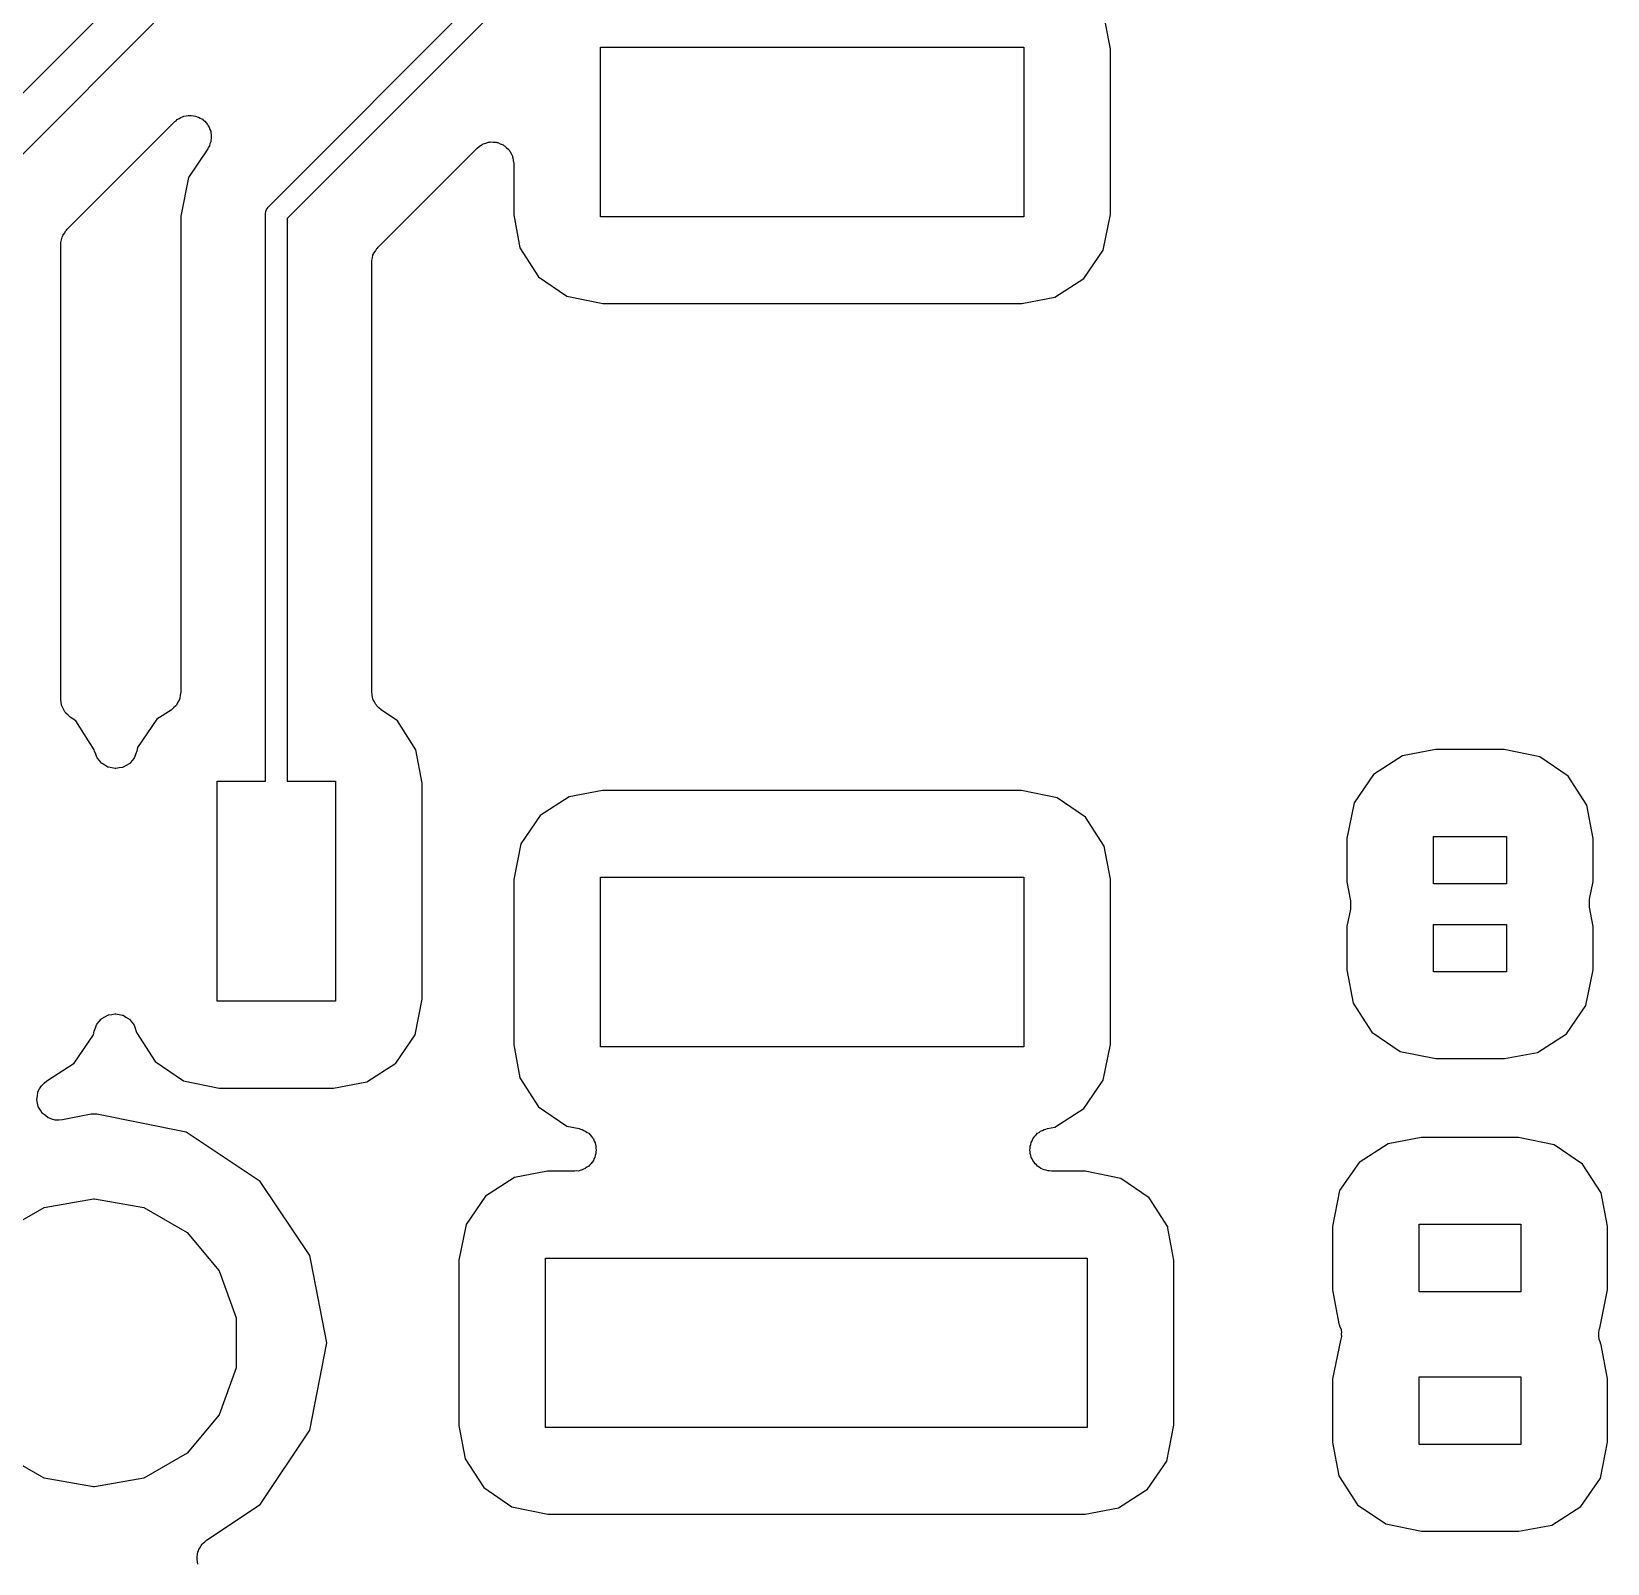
# Model space of a CAD drawing. Extents: x 125.9 to 155.7, y -114.6 to -82.3.
# Drawn here: x 131.58 to 140.89, y -100.49 to -91.44 of the extents above; entities that cross this region are included whole.
import ezdxf

# ---------------------------------------------------------------- set-up
doc = ezdxf.new("R2010")
doc.units = 0
doc.header["$MEASUREMENT"] = 0
doc.layers.add('BLACK', color=7, linetype='CONTINUOUS')

msp = doc.modelspace()

# ---------------------------------------------------------------- linework, layer by layer
at = {"layer": 'Black'}
for p, q in [((131.04, -92.3002), (135.48, -87.8602)), ((135.623, -88.077), (131.257, -92.4426)), ((132.985, -92.4771), (135.657, -89.8051)), ((135.728, -89.9135), (133.094, -92.5483)), ((137.957, -91.5498), (137.92, -91.3535)), ((134.945, -92.538), (134.945, -91.538)), ((134.945, -91.538), (137.445, -91.538)), ((137.445, -91.538), (137.445, -92.538)), ((137.957, -92.5253), (137.957, -91.5498)), ((132.43, -91.9766), (132.438, -91.971)), ((132.438, -91.971), (132.445, -91.964)), ((132.445, -91.964), (132.456, -91.9584)), ((132.456, -91.9584), (132.466, -91.9513)), ((132.466, -91.9513), (132.476, -91.9488)), ((132.476, -91.9488), (132.484, -91.9445)), ((132.484, -91.9445), (132.497, -91.9431)), ((132.497, -91.9431), (132.509, -91.9399)), ((132.509, -91.9399), (132.519, -91.9407)), ((132.519, -91.9407), (132.528, -91.9397)), ((132.528, -91.9397), (132.54, -91.9426)), ((132.54, -91.9426), (132.553, -91.9437)), ((132.553, -91.9437), (132.562, -91.9478)), ((132.562, -91.9478), (132.571, -91.9501)), ((132.571, -91.9501), (132.581, -91.9571)), ((132.581, -91.9571), (132.593, -91.9624)), ((132.593, -91.9624), (132.6, -91.9692)), ((132.6, -91.9692), (132.608, -91.9746)), ((131.794, -92.6125), (132.43, -91.9766)), ((132.608, -91.9746), (132.615, -91.9847)), ((132.615, -91.9847), (132.624, -91.9935)), ((132.624, -91.9935), (132.628, -92.0024)), ((132.628, -92.0024), (132.634, -92.0102)), ((132.634, -92.0102), (132.637, -92.0222)), ((132.637, -92.0222), (132.643, -92.0335)), ((132.643, -92.0335), (132.643, -92.0432)), ((132.643, -92.0432), (132.646, -92.0526)), ((132.646, -92.0526), (132.645, -92.065)), ((132.645, -92.065), (132.646, -92.0775)), ((132.626, -92.1369), (132.512, -92.3073)), ((132.629, -92.128), (132.626, -92.1369)), ((132.635, -92.1201), (132.629, -92.128)), ((132.638, -92.108), (132.635, -92.1201)), ((132.643, -92.0966), (132.638, -92.108)), ((132.644, -92.0869), (132.643, -92.0966)), ((132.646, -92.0775), (132.644, -92.0869)), ((133.631, -92.7182), (134.216, -92.1332)), ((134.216, -92.1332), (134.229, -92.1237)), ((134.229, -92.1237), (134.242, -92.113)), ((134.242, -92.113), (134.247, -92.1111)), ((134.247, -92.1111), (134.252, -92.1079)), ((134.252, -92.1079), (134.268, -92.1036)), ((134.268, -92.1036), (134.283, -92.0979)), ((134.283, -92.0979), (134.289, -92.0979)), ((134.289, -92.0979), (134.294, -92.0965)), ((134.294, -92.0965), (134.311, -92.0979)), ((134.311, -92.0979), (134.328, -92.0979)), ((134.328, -92.0979), (134.333, -92.0998)), ((134.333, -92.0998), (134.338, -92.1003)), ((134.338, -92.1003), (134.353, -92.1073)), ((134.353, -92.1073), (134.369, -92.113)), ((134.369, -92.113), (134.373, -92.1166)), ((134.373, -92.1166), (134.378, -92.119)), ((134.378, -92.119), (134.39, -92.1307)), ((134.39, -92.1307), (134.403, -92.1414)), ((134.403, -92.1414), (134.406, -92.1462)), ((134.406, -92.1462), (134.41, -92.1502)), ((134.41, -92.1502), (134.417, -92.1652)), ((134.417, -92.1652), (134.425, -92.1796)), ((134.425, -92.1796), (134.426, -92.1851)), ((134.426, -92.1851), (134.428, -92.1901)), ((134.428, -92.1901), (134.43, -92.2067)), ((134.43, -92.2067), (134.433, -92.223)), ((134.433, -92.223), (134.433, -92.5262)), ((132.512, -92.3073), (132.466, -92.5345)), ((132.966, -92.522), (132.967, -92.5192)), ((132.966, -95.87), (132.966, -92.522)), ((132.967, -92.5165), (132.969, -92.5085)), ((132.967, -92.5192), (132.967, -92.5165)), ((132.969, -92.5085), (132.97, -92.5003)), ((132.97, -92.5003), (132.972, -92.4979)), ((132.972, -92.4952), (132.977, -92.4884)), ((132.972, -92.4979), (132.972, -92.4952)), ((132.977, -92.4884), (132.981, -92.4812)), ((132.981, -92.4812), (132.983, -92.4794)), ((132.983, -92.4794), (132.985, -92.4771)), ((134.433, -92.5262), (134.469, -92.7225)), ((137.914, -92.7363), (137.957, -92.5253)), ((131.778, -92.6351), (131.787, -92.6207)), ((131.787, -92.6207), (131.791, -92.6171)), ((131.791, -92.6171), (131.794, -92.6125)), ((132.466, -92.5345), (132.466, -95.344)), ((133.094, -92.5483), (133.094, -95.87)), ((137.445, -92.538), (134.945, -92.538)), ((131.757, -92.6912), (131.762, -92.6752)), ((131.758, -92.6968), (131.757, -92.6912)), ((131.757, -92.7023), (131.758, -92.6968)), ((131.757, -95.3872), (131.757, -92.7023)), ((131.762, -92.6752), (131.765, -92.6589)), ((131.765, -92.6589), (131.767, -92.654)), ((131.767, -92.654), (131.769, -92.6486)), ((131.769, -92.6486), (131.778, -92.6351)), ((133.594, -92.7969), (133.598, -92.7809)), ((133.594, -92.8025), (133.594, -92.7969)), ((133.594, -92.808), (133.594, -92.8025)), ((133.594, -95.3438), (133.594, -92.808)), ((133.598, -92.7809), (133.601, -92.7646)), ((133.601, -92.7646), (133.604, -92.7597)), ((133.604, -92.7597), (133.605, -92.7543)), ((133.605, -92.7543), (133.615, -92.7408)), ((133.615, -92.7408), (133.623, -92.7264)), ((133.623, -92.7264), (133.627, -92.7228)), ((133.627, -92.7228), (133.631, -92.7182)), ((134.469, -92.7225), (134.579, -92.8934)), ((137.8, -92.9034), (137.914, -92.7363)), ((134.579, -92.8934), (134.746, -93.0075)), ((137.629, -93.0133), (137.8, -92.9034)), ((134.746, -93.0075), (134.958, -93.0503)), ((134.958, -93.0503), (137.433, -93.0503)), ((137.433, -93.0503), (137.629, -93.0133)), ((131.76, -95.4042), (131.757, -95.3872)), ((131.762, -95.4215), (131.76, -95.4042)), ((132.449, -95.404), (132.441, -95.4209)), ((132.459, -95.3875), (132.449, -95.404)), ((132.461, -95.3817), (132.459, -95.3844)), ((132.459, -95.3844), (132.459, -95.3875)), ((132.463, -95.3628), (132.461, -95.3817)), ((132.466, -95.344), (132.463, -95.3628)), ((133.597, -95.3608), (133.594, -95.3438)), ((133.598, -95.3781), (133.597, -95.3608)), ((133.6, -95.3824), (133.598, -95.3781)), ((133.601, -95.3872), (133.6, -95.3824)), ((133.61, -95.4022), (133.601, -95.3872)), ((133.617, -95.4178), (133.61, -95.4022)), ((131.764, -95.4258), (131.762, -95.4215)), ((131.765, -95.4306), (131.764, -95.4258)), ((131.773, -95.4456), (131.765, -95.4306)), ((131.781, -95.4612), (131.773, -95.4456)), ((131.784, -95.4646), (131.781, -95.4612)), ((131.787, -95.4688), (131.784, -95.4646)), ((131.8, -95.4799), (131.787, -95.4688)), ((131.812, -95.492), (131.8, -95.4799)), ((131.845, -95.5146), (131.812, -95.492)), ((132.325, -95.5046), (132.21, -95.6717)), ((132.408, -95.4508), (132.325, -95.5046)), ((132.422, -95.4379), (132.408, -95.4508)), ((132.437, -95.4257), (132.422, -95.4379)), ((132.438, -95.423), (132.437, -95.4257)), ((132.441, -95.4209), (132.438, -95.423)), ((133.621, -95.4212), (133.617, -95.4178)), ((133.623, -95.4254), (133.621, -95.4212)), ((133.636, -95.4366), (133.623, -95.4254)), ((133.649, -95.4487), (133.636, -95.4366)), ((133.745, -95.5146), (133.649, -95.4487)), ((131.955, -95.6855), (131.845, -95.5146)), ((133.855, -95.6855), (133.745, -95.5146)), ((131.957, -95.6924), (131.955, -95.6855)), ((131.964, -95.7109), (131.957, -95.6924)), ((132.206, -95.6941), (132.199, -95.7125)), ((132.21, -95.6717), (132.206, -95.6941)), ((133.892, -95.8818), (133.855, -95.6855)), ((139.878, -95.6839), (139.682, -95.7209)), ((140.283, -95.6839), (139.878, -95.6839)), ((140.494, -95.7267), (140.283, -95.6839)), ((131.97, -95.7296), (131.964, -95.7109)), ((131.971, -95.7314), (131.97, -95.7296)), ((131.972, -95.7336), (131.971, -95.7314)), ((131.985, -95.7486), (131.972, -95.7336)), ((131.997, -95.7641), (131.985, -95.7486)), ((131.999, -95.7653), (131.997, -95.7641)), ((132.001, -95.7671), (131.999, -95.7653)), ((132.018, -95.7768), (132.001, -95.7671)), ((132.035, -95.7871), (132.018, -95.7768)), ((132.037, -95.7876), (132.035, -95.7871)), ((132.039, -95.7887), (132.037, -95.7876)), ((132.059, -95.7919), (132.039, -95.7887)), ((132.122, -95.7893), (132.102, -95.7922)), ((132.124, -95.7882), (132.122, -95.7893)), ((132.126, -95.7877), (132.124, -95.7882)), ((132.143, -95.7776), (132.126, -95.7877)), ((132.161, -95.7682), (132.143, -95.7776)), ((132.162, -95.7664), (132.161, -95.7682)), ((132.164, -95.7652), (132.162, -95.7664)), ((132.177, -95.75), (132.164, -95.7652)), ((132.19, -95.7352), (132.177, -95.75)), ((132.191, -95.733), (132.19, -95.7352)), ((132.192, -95.7311), (132.191, -95.733)), ((132.199, -95.7125), (132.192, -95.7311)), ((139.682, -95.7209), (139.511, -95.8308)), ((140.661, -95.8408), (140.494, -95.7267)), ((132.078, -95.7959), (132.059, -95.7919)), ((132.081, -95.7955), (132.078, -95.7959)), ((132.083, -95.7959), (132.081, -95.7955)), ((132.102, -95.7922), (132.083, -95.7959)), ((132.68, -97.17), (132.68, -95.87)), ((132.68, -95.87), (132.966, -95.87)), ((133.094, -95.87), (133.38, -95.87)), ((133.38, -95.87), (133.38, -97.17)), ((133.892, -97.1573), (133.892, -95.8818)), ((139.511, -95.8308), (139.396, -95.9979)), ((140.771, -96.0117), (140.661, -95.8408)), ((134.76, -95.9627), (134.589, -96.0726)), ((134.957, -95.9257), (134.76, -95.9627)), ((137.432, -95.9257), (134.957, -95.9257)), ((137.643, -95.9685), (137.432, -95.9257)), ((137.81, -96.0826), (137.643, -95.9685)), ((139.396, -95.9979), (139.354, -96.2089)), ((140.808, -96.208), (140.771, -96.0117)), ((134.589, -96.0726), (134.475, -96.2397)), ((137.92, -96.2535), (137.81, -96.0826)), ((134.475, -96.2397), (134.433, -96.4507)), ((137.957, -96.4498), (137.92, -96.2535)), ((139.354, -96.2089), (139.354, -96.4644)), ((139.866, -96.4762), (139.866, -96.1962)), ((139.866, -96.1962), (140.296, -96.1962)), ((140.296, -96.1962), (140.296, -96.4762)), ((140.808, -96.4635), (140.808, -96.208)), ((134.945, -97.438), (134.945, -96.438)), ((134.945, -96.438), (137.445, -96.438)), ((137.445, -96.438), (137.445, -97.438)), ((134.433, -96.4507), (134.433, -97.4262)), ((137.957, -97.4253), (137.957, -96.4498)), ((139.354, -96.4644), (139.375, -96.5771)), ((140.296, -96.4762), (139.866, -96.4762)), ((140.787, -96.5666), (140.808, -96.4635)), ((139.375, -96.6258), (139.354, -96.7289)), ((139.375, -96.5771), (139.375, -96.5795)), ((139.375, -96.5795), (139.376, -96.5817)), ((139.376, -96.5817), (139.375, -96.6015)), ((139.375, -96.6015), (139.375, -96.6212)), ((139.375, -96.6212), (139.375, -96.6235)), ((139.375, -96.6235), (139.375, -96.6258)), ((140.786, -96.6107), (140.787, -96.5909)), ((140.787, -96.6129), (140.786, -96.6107)), ((140.787, -96.5689), (140.787, -96.5666)), ((140.787, -96.5712), (140.787, -96.5689)), ((140.787, -96.5909), (140.787, -96.5712)), ((140.787, -96.6153), (140.787, -96.6129)), ((140.808, -96.728), (140.787, -96.6153)), ((139.866, -96.9962), (139.866, -96.7162)), ((139.866, -96.7162), (140.296, -96.7162)), ((140.296, -96.7162), (140.296, -96.9962)), ((139.354, -96.7289), (139.354, -96.9844)), ((140.808, -96.9835), (140.808, -96.728)), ((139.354, -96.9844), (139.391, -97.1807)), ((140.296, -96.9962), (139.866, -96.9962)), ((140.766, -97.1945), (140.808, -96.9835)), ((133.38, -97.17), (132.68, -97.17)), ((133.85, -97.3683), (133.892, -97.1573)), ((139.391, -97.1807), (139.501, -97.3516)), ((131.983, -97.29), (131.996, -97.2748)), ((131.996, -97.2748), (131.998, -97.2736)), ((131.998, -97.2736), (131.999, -97.2718)), ((131.999, -97.2718), (132.017, -97.2623)), ((132.017, -97.2623), (132.034, -97.2523)), ((132.034, -97.2523), (132.036, -97.2518)), ((132.036, -97.2518), (132.038, -97.2507)), ((132.038, -97.2507), (132.058, -97.2478)), ((132.058, -97.2478), (132.077, -97.2441)), ((132.077, -97.2441), (132.079, -97.2445)), ((132.079, -97.2445), (132.082, -97.2441)), ((132.082, -97.2441), (132.101, -97.2481)), ((132.101, -97.2481), (132.121, -97.2513)), ((132.121, -97.2513), (132.123, -97.2524)), ((132.123, -97.2524), (132.125, -97.2529)), ((132.125, -97.2529), (132.142, -97.2632)), ((132.142, -97.2632), (132.159, -97.2729)), ((132.159, -97.2729), (132.161, -97.2747)), ((132.161, -97.2747), (132.163, -97.2759)), ((132.163, -97.2759), (132.175, -97.2914)), ((140.651, -97.3616), (140.766, -97.1945)), ((131.835, -97.5354), (131.95, -97.3683)), ((131.95, -97.3683), (131.954, -97.3459)), ((131.954, -97.3459), (131.961, -97.3275)), ((131.961, -97.3275), (131.968, -97.3089)), ((131.968, -97.3089), (131.969, -97.307)), ((131.969, -97.307), (131.97, -97.3048)), ((131.97, -97.3048), (131.983, -97.29)), ((132.175, -97.2914), (132.188, -97.3064)), ((132.188, -97.3064), (132.189, -97.3086)), ((132.189, -97.3086), (132.19, -97.3104)), ((132.19, -97.3104), (132.196, -97.3291)), ((132.196, -97.3291), (132.203, -97.3476)), ((132.203, -97.3476), (132.205, -97.3545)), ((132.205, -97.3545), (132.315, -97.5254)), ((133.735, -97.5354), (133.85, -97.3683)), ((139.501, -97.3516), (139.668, -97.4657)), ((140.48, -97.4715), (140.651, -97.3616)), ((134.433, -97.4262), (134.469, -97.6225)), ((137.445, -97.438), (134.945, -97.438)), ((137.914, -97.6363), (137.957, -97.4253)), ((131.674, -97.6393), (131.835, -97.5354)), ((132.315, -97.5254), (132.482, -97.6395)), ((133.564, -97.6453), (133.735, -97.5354)), ((139.668, -97.4657), (139.879, -97.5085)), ((139.879, -97.5085), (140.284, -97.5085)), ((140.284, -97.5085), (140.48, -97.4715)), ((131.659, -97.6531), (131.674, -97.6393)), ((132.482, -97.6395), (132.693, -97.6823)), ((133.368, -97.6823), (133.564, -97.6453)), ((134.469, -97.6225), (134.579, -97.7934)), ((137.8, -97.8034), (137.914, -97.6363)), ((131.616, -97.7489), (131.619, -97.7287)), ((131.619, -97.7287), (131.621, -97.7085)), ((131.621, -97.7085), (131.622, -97.7069)), ((131.622, -97.7053), (131.632, -97.6874)), ((131.622, -97.7069), (131.622, -97.7053)), ((131.632, -97.6874), (131.642, -97.6692)), ((131.642, -97.6692), (131.643, -97.6681)), ((131.643, -97.6681), (131.644, -97.6666)), ((131.644, -97.6666), (131.659, -97.6531)), ((132.693, -97.6823), (133.368, -97.6823)), ((131.616, -97.7505), (131.616, -97.7489)), ((131.616, -97.7522), (131.616, -97.7505)), ((131.62, -97.7721), (131.616, -97.7522)), ((131.624, -97.7921), (131.62, -97.7721)), ((131.625, -97.7936), (131.624, -97.7921)), ((131.625, -97.7952), (131.625, -97.7936)), ((131.637, -97.8124), (131.625, -97.7952)), ((131.647, -97.8298), (131.637, -97.8124)), ((131.648, -97.8309), (131.647, -97.8298)), ((131.649, -97.8323), (131.648, -97.8309)), ((131.666, -97.8447), (131.649, -97.8323)), ((131.937, -97.837), (131.767, -97.8707)), ((131.969, -97.837), (131.937, -97.837)), ((132.498, -97.9421), (131.969, -97.837)), ((134.579, -97.7934), (134.746, -97.9075)), ((137.629, -97.9133), (137.8, -97.8034)), ((131.682, -97.8574), (131.666, -97.8447)), ((131.683, -97.858), (131.682, -97.8574)), ((131.684, -97.859), (131.683, -97.858)), ((131.704, -97.8651), (131.684, -97.859)), ((131.723, -97.8716), (131.704, -97.8651)), ((131.725, -97.8716), (131.723, -97.8716)), ((131.727, -97.8721), (131.725, -97.8716)), ((131.747, -97.8711), (131.727, -97.8721)), ((131.767, -97.8707), (131.747, -97.8711)), ((134.746, -97.9075), (134.818, -97.922)), ((134.818, -97.922), (134.827, -97.9255)), ((134.827, -97.9255), (134.836, -97.9272)), ((134.836, -97.9272), (134.847, -97.9335)), ((137.555, -97.9331), (137.565, -97.9272)), ((137.565, -97.9272), (137.575, -97.9254)), ((137.575, -97.9254), (137.585, -97.9217)), ((137.585, -97.9217), (137.629, -97.9133)), ((132.935, -98.2342), (132.498, -97.9421)), ((134.847, -97.9335), (134.859, -97.9382)), ((134.859, -97.9382), (134.866, -97.9445)), ((134.866, -97.9445), (134.875, -97.9492)), ((134.875, -97.9492), (134.883, -97.959)), ((134.883, -97.959), (134.892, -97.9674)), ((134.892, -97.9674), (134.897, -97.9757)), ((134.897, -97.9757), (134.903, -97.983)), ((134.903, -97.983), (134.907, -97.995)), ((134.907, -97.995), (134.913, -98.0061)), ((134.913, -98.0061), (134.915, -98.0155)), ((134.915, -98.0155), (134.918, -98.0245)), ((137.483, -98.0245), (137.487, -98.0147)), ((137.487, -98.0147), (137.488, -98.0044)), ((137.488, -98.0044), (137.494, -97.9941)), ((137.494, -97.9941), (137.498, -97.983)), ((137.498, -97.983), (137.505, -97.9751)), ((137.505, -97.9751), (137.51, -97.966)), ((137.51, -97.966), (137.519, -97.9583)), ((137.519, -97.9583), (137.527, -97.9492)), ((137.527, -97.9492), (137.536, -97.944)), ((137.536, -97.944), (137.544, -97.9373)), ((137.544, -97.9373), (137.555, -97.9331)), ((139.597, -98.0109), (139.426, -98.1208)), ((139.793, -97.9739), (139.597, -98.0109)), ((140.368, -97.9739), (139.793, -97.9739)), ((140.579, -98.0167), (140.368, -97.9739)), ((140.746, -98.1308), (140.579, -98.0167)), ((134.903, -98.11), (134.895, -98.1197)), ((134.906, -98.1011), (134.903, -98.11)), ((134.911, -98.093), (134.906, -98.1011)), ((134.914, -98.0805), (134.911, -98.093)), ((134.918, -98.0686), (134.914, -98.0805)), ((134.918, -98.0245), (134.918, -98.0372)), ((134.918, -98.0372), (134.92, -98.0497)), ((134.92, -98.0497), (134.918, -98.0591)), ((134.918, -98.0591), (134.918, -98.0686)), ((137.481, -98.048), (137.483, -98.0363)), ((137.483, -98.0582), (137.481, -98.048)), ((137.483, -98.0363), (137.483, -98.0245)), ((137.483, -98.0686), (137.483, -98.0582)), ((137.487, -98.0797), (137.483, -98.0686)), ((137.489, -98.0913), (137.487, -98.0797)), ((137.495, -98.1003), (137.489, -98.0913)), ((137.498, -98.11), (137.495, -98.1003)), ((137.506, -98.1191), (137.498, -98.11)), ((134.632, -98.1735), (134.436, -98.2105)), ((134.793, -98.1735), (134.632, -98.1735)), ((134.802, -98.1719), (134.793, -98.1735)), ((134.812, -98.1721), (134.802, -98.1719)), ((134.824, -98.1681), (134.812, -98.1721)), ((134.836, -98.1659), (134.824, -98.1681)), ((134.845, -98.1611), (134.836, -98.1659)), ((134.854, -98.1581), (134.845, -98.1611)), ((134.864, -98.1502), (134.854, -98.1581)), ((134.875, -98.1438), (134.864, -98.1502)), ((134.881, -98.1365), (134.875, -98.1438)), ((134.888, -98.1306), (134.881, -98.1365)), ((134.895, -98.1197), (134.888, -98.1306)), ((137.512, -98.1293), (137.506, -98.1191)), ((137.52, -98.1358), (137.512, -98.1293)), ((137.527, -98.1438), (137.52, -98.1358)), ((137.537, -98.1497), (137.527, -98.1438)), ((137.546, -98.1572), (137.537, -98.1497)), ((137.556, -98.1607), (137.546, -98.1572)), ((137.565, -98.1659), (137.556, -98.1607)), ((137.577, -98.1679), (137.565, -98.1659)), ((137.588, -98.1718), (137.577, -98.1679)), ((137.598, -98.1717), (137.588, -98.1718)), ((137.608, -98.1735), (137.598, -98.1717)), ((137.807, -98.1735), (137.608, -98.1735)), ((138.019, -98.2163), (137.807, -98.1735)), ((139.426, -98.1208), (139.311, -98.2879)), ((140.856, -98.3017), (140.746, -98.1308)), ((133.227, -98.6713), (132.935, -98.2342)), ((134.436, -98.2105), (134.265, -98.3204)), ((138.186, -98.3304), (138.019, -98.2163)), ((139.311, -98.2879), (139.269, -98.4989)), ((140.893, -98.498), (140.856, -98.3017)), ((131.403, -98.5359), (131.659, -98.3883)), ((131.659, -98.3883), (131.95, -98.337)), ((131.95, -98.337), (131.956, -98.337)), ((131.956, -98.337), (132.247, -98.3883)), ((132.247, -98.3883), (132.503, -98.5359)), ((134.265, -98.3204), (134.151, -98.4875)), ((138.296, -98.5013), (138.186, -98.3304)), ((134.151, -98.4875), (134.108, -98.6985)), ((139.781, -98.8862), (139.781, -98.4862)), ((139.781, -98.4862), (140.381, -98.4862)), ((140.381, -98.4862), (140.381, -98.8862)), ((132.503, -98.5359), (132.692, -98.762)), ((138.297, -98.5097), (138.296, -98.5013)), ((138.332, -98.6976), (138.297, -98.5097)), ((139.269, -98.4989), (139.269, -98.8744)), ((140.893, -98.8735), (140.893, -98.498)), ((133.235, -98.7106), (133.227, -98.6713)), ((132.692, -98.762), (132.793, -99.0394)), ((133.329, -99.187), (133.235, -98.7106)), ((134.108, -98.6985), (134.108, -99.674)), ((134.62, -99.6858), (134.62, -98.6858)), ((134.62, -98.6858), (137.82, -98.6858)), ((137.82, -98.6858), (137.82, -99.6858)), ((138.332, -99.6731), (138.332, -98.6976)), ((139.269, -98.8744), (139.306, -99.0739)), ((140.381, -98.8862), (139.781, -98.8862)), ((140.847, -99.1003), (140.893, -98.8735)), ((132.793, -99.0394), (132.793, -99.3346)), ((139.306, -99.0739), (139.309, -99.0783)), ((139.309, -99.0783), (139.313, -99.0921)), ((139.313, -99.0921), (139.319, -99.1053)), ((139.319, -99.1053), (139.319, -99.1132)), ((139.319, -99.1132), (139.321, -99.1208)), ((139.321, -99.1208), (139.32, -99.135)), ((139.32, -99.135), (139.321, -99.1493)), ((140.841, -99.1231), (140.843, -99.1155)), ((140.842, -99.1374), (140.841, -99.1231)), ((140.841, -99.1516), (140.842, -99.1374)), ((140.843, -99.1155), (140.844, -99.1076)), ((140.844, -99.1076), (140.847, -99.1003)), ((133.227, -99.7027), (133.329, -99.187)), ((139.315, -99.1721), (139.269, -99.3989)), ((139.318, -99.1648), (139.315, -99.1721)), ((139.319, -99.1569), (139.318, -99.1648)), ((139.321, -99.1493), (139.319, -99.1569)), ((140.843, -99.1592), (140.841, -99.1516)), ((140.843, -99.1671), (140.843, -99.1592)), ((140.849, -99.1803), (140.843, -99.1671)), ((140.853, -99.1941), (140.849, -99.1803)), ((140.856, -99.1984), (140.853, -99.1941)), ((140.893, -99.398), (140.856, -99.1984)), ((132.793, -99.3346), (132.692, -99.612)), ((139.269, -99.3989), (139.269, -99.7744)), ((139.781, -99.7862), (139.781, -99.3862)), ((139.781, -99.3862), (140.381, -99.3862)), ((140.381, -99.3862), (140.381, -99.7862)), ((140.893, -99.7735), (140.893, -99.398)), ((132.692, -99.612), (132.503, -99.8381)), ((134.108, -99.674), (134.145, -99.8703)), ((137.82, -99.6858), (134.62, -99.6858)), ((138.29, -99.8841), (138.332, -99.6731)), ((132.935, -100.14), (133.227, -99.7027)), ((139.269, -99.7744), (139.306, -99.9707)), ((140.381, -99.7862), (139.781, -99.7862)), ((140.851, -99.9845), (140.893, -99.7735)), ((131.659, -99.9857), (131.403, -99.8381)), ((132.503, -99.8381), (132.247, -99.9857)), ((134.145, -99.8703), (134.255, -100.041)), ((138.176, -100.051), (138.29, -99.8841)), ((139.306, -99.9707), (139.416, -100.142)), ((131.95, -100.037), (131.659, -99.9857)), ((131.956, -100.037), (131.95, -100.037)), ((132.247, -99.9857), (131.956, -100.037)), ((134.255, -100.041), (134.422, -100.155)), ((138.005, -100.161), (138.176, -100.051)), ((140.736, -100.152), (140.851, -99.9845)), ((132.618, -100.351), (132.935, -100.14)), ((134.422, -100.155), (134.633, -100.198)), ((137.808, -100.198), (138.005, -100.161)), ((139.416, -100.142), (139.583, -100.256)), ((140.565, -100.262), (140.736, -100.152)), ((134.633, -100.198), (137.808, -100.198)), ((139.583, -100.256), (139.794, -100.298)), ((132.608, -100.361), (132.618, -100.351)), ((139.794, -100.298), (140.369, -100.298)), ((140.369, -100.298), (140.565, -100.262)), ((132.562, -100.449), (132.565, -100.435)), ((132.565, -100.435), (132.567, -100.421)), ((132.567, -100.421), (132.57, -100.414)), ((132.57, -100.414), (132.572, -100.406)), ((132.572, -100.406), (132.58, -100.394)), ((132.58, -100.394), (132.586, -100.382)), ((132.586, -100.382), (132.592, -100.376)), ((132.592, -100.376), (132.597, -100.369)), ((132.597, -100.369), (132.608, -100.361)), ((132.563, -100.457), (132.562, -100.449)), ((132.562, -100.465), (132.563, -100.457)), ((132.565, -100.479), (132.562, -100.465)), ((132.567, -100.493), (132.565, -100.479))]:
    msp.add_line(p, q, dxfattribs=at)

doc.saveas('drawing.dxf')
